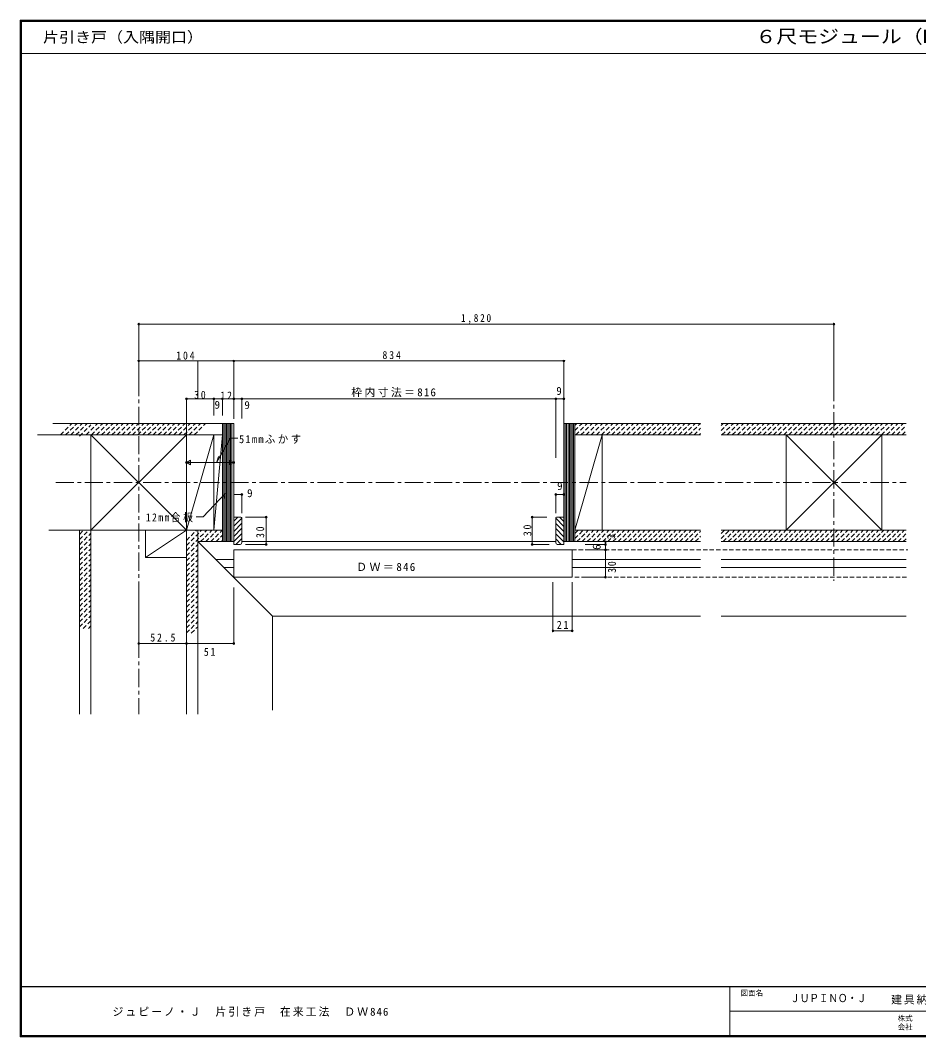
# Model space of a CAD drawing. Units: millimetres at full size, sheet at 1:4. Extents: x -800 to 760, y -574 to 557.
# Drawn here: x -800 to 188, y -561 to 557 of the extents above; entities that cross this region are included whole.
import ezdxf
from ezdxf.enums import TextEntityAlignment as Align

# ---------------------------------------------------------------- set-up
doc = ezdxf.new("R2010")
doc.units = ezdxf.units.MM
doc.header["$LTSCALE"] = 4
doc.header["$PDMODE"] = 32
doc.header["$PDSIZE"] = 2
doc.linetypes.add('CHAIN1', pattern=[8, 5, -1, 1, -1])
doc.linetypes.add('DASHED1', pattern=[1.8, 1.2, -0.6])
for name, color, linetype, lineweight in [('0-1_通り芯', 3, 'CHAIN1', 9), ('0-2_柱', 7, 'Continuous', 9), ('0-3_仕上', 7, 'Continuous', 9), ('0-4_枠', 3, 'Continuous', 9), ('0-7_金物', 3, 'DASHED1', 9), ('0-A_文字', 7, 'Continuous', 9), ('0-B_寸法', 3, 'Continuous', 9), ('0-C_ハッチ', 3, 'DASHED1', 9), ('0-E', 7, 'DASHED1', 9), ('F-0_F-0ﾚｲﾔ', 6, 'Continuous', 9), ('F-1_F-1ﾚｲﾔ', 6, 'Continuous', 9)]:
    doc.layers.add(name, color=color, linetype=linetype, lineweight=lineweight)
doc.layers.add('F-A_F-Aﾚｲﾔ', color=7, linetype='Continuous')
doc.styles.add('HG明朝B', font='')
doc.styles.add('ＭＳ ゴシック', font='')
doc.styles.get('HG明朝B').set_extended_font_data('HG明朝B')
doc.styles.get('ＭＳ ゴシック').set_extended_font_data('MS Gothic')

msp = doc.modelspace()

# ---------------------------------------------------------------- linework, layer by layer
at = {"layer": '0-1_通り芯'}
for p, q in [((-669.871, 163.638), (-669.871, -206.264)), ((94.626, 158.069), (94.626, -59.406)), ((-761.105, 48.544), (173.977, 48.544))]:
    msp.add_line(p, q, dxfattribs=at)
at = {"layer": '0-2_柱'}
for p, q in [((-577.871, 113.544), (-577.871, -16.456)), ((-565.371, 113.544), (-565.371, -19.456)), ((-190.324, 113.544), (-190.324, -16.456)), ((-781.228, 101.044), (-617.371, 101.044)), ((-722.371, 101.044), (-722.371, -206.264)), ((-617.371, 101.044), (-617.371, -206.264)), ((-587.371, 101.044), (-617.371, -3.956)), ((-577.871, 101.044), (-617.371, 101.044)), ((-190.324, 101.044), (-51.978, 101.044)), ((-29.572, 101.044), (173.977, 101.044)), ((42.126, 101.044), (42.126, -3.956)), ((-559.196, 10.544), (-557.371, 10.544)), ((-556.371, 9.544), (-556.371, -17.456)), ((-768.773, -3.956), (-617.371, -3.956)), ((-577.871, -3.956), (-617.371, -3.956)), ((-190.324, -3.956), (-51.978, -3.956)), ((-29.572, -3.956), (173.977, -3.956)), ((-565.371, -25.456), (-565.371, -55.456)), ((-193.324, -55.456), (-193.324, -25.456))]:
    msp.add_line(p, q, dxfattribs=at)
msp.add_lwpolyline([(-564.371, 10.544), (-559.467, 10.544), (-559.196, 10.544)], dxfattribs=at)
at = {"layer": '0-3_仕上'}
for p, q in [((-800, 520.333), (760, 520.333)), ((-202.324, 113.544), (-202.324, -19.456)), ((-202.324, 113.544), (-51.978, 113.544)), ((-200.824, 113.544), (-200.824, -16.456)), ((-199.324, 113.544), (-199.324, -16.456)), ((-197.824, 113.544), (-197.824, -16.456)), ((-196.324, 113.544), (-196.324, -16.456)), ((-194.824, 113.544), (-194.824, -16.456)), ((-193.324, 113.544), (-193.324, -16.456)), ((-191.824, 113.544), (-191.824, -16.456)), ((-29.572, 113.544), (173.977, 113.544)), ((-722.371, -3.956), (-617.371, 101.044)), ((-722.371, 101.044), (-617.371, -3.956)), ((-587.371, 101.044), (-587.371, -3.956)), ((-577.871, 101.044), (-587.371, -3.956)), ((-160.324, 101.044), (-160.324, -3.956)), ((42.126, -3.956), (147.126, 101.044)), ((42.126, 101.044), (147.126, -3.956)), ((147.126, 101.044), (147.126, -3.956)), ((-734.871, -3.956), (-734.871, -206.264)), ((-604.871, -16.456), (-604.871, -206.264)), ((-211.324, -16.456), (-556.371, -16.456)), ((-190.324, -16.456), (-51.978, -16.456)), ((-29.572, -16.456), (173.977, -16.456)), ((-193.324, -25.456), (-565.371, -25.456)), ((-585.371, -35.956), (-565.371, -35.956)), ((-193.324, -35.956), (-51.978, -35.956)), ((-29.572, -35.956), (173.977, -35.956)), ((-576.371, -44.956), (-565.371, -44.956)), ((-193.324, -55.456), (-565.371, -55.456)), ((-193.324, -44.956), (-51.978, -44.956)), ((-29.572, -44.956), (173.977, -44.956)), ((-522.871, -98.456), (-522.871, -201.735)), ((-29.572, -98.456), (173.977, -98.456))]:
    msp.add_line(p, q, dxfattribs=at)
for points in [[(-190.324, 101.044), (-190.324, -3.956), (-160.324, 101.044)], [(-604.871, -16.456), (-522.871, -98.456), (-51.978, -98.456)]]:
    msp.add_lwpolyline(points, dxfattribs=at)
at = {"layer": '0-4_枠'}
for p, q in [((-565.371, 6.18), (-561.007, 10.544)), ((-202.324, 5.837), (-207.031, 10.544)), ((-562.542, -19.276), (-556.371, -13.104))]:
    msp.add_line(p, q, dxfattribs=at)
at = {"layer": '0-7_金物'}
for p, q in [((-620.064, 101.044), (-607.564, 113.544)), ((-614.407, 101.044), (-601.907, 113.544)), ((-608.75, 101.044), (-596.25, 113.544)), ((-617.371, -15.057), (-606.27, -3.956))]:
    msp.add_line(p, q, dxfattribs=at)
at = {"layer": '0-A_文字'}
for p, q in [((-617.371, 131.044), (-617.371, 101.044)), ((-565.371, 113.544), (-764.103, 113.544)), ((-576.371, 113.544), (-576.371, -16.456)), ((-574.871, 113.544), (-574.871, -16.456)), ((-573.371, 113.544), (-573.371, -16.456)), ((-571.871, 113.544), (-571.871, -16.456)), ((-570.371, 113.544), (-570.371, -16.456)), ((-568.871, 113.544), (-568.871, -16.456)), ((-567.371, 113.544), (-567.371, -16.456)), ((-617.371, 101.044), (-662.371, 101.044)), ((-574.289, 36.899), (-598.829, 10.859)), ((-574.289, 36.899), (-575.889, 30.899)), ((-598.829, 10.859), (-606.829, 10.859)), ((-560.371, 10.544), (-565.371, 10.544)), ((-556.371, 3.544), (-556.371, -17.456)), ((-211.324, 9.544), (-211.324, -17.456)), ((-202.324, 10.544), (-210.142, 10.544)), ((-202.324, 4.544), (-202.324, -7.456)), ((-617.371, -3.956), (-662.371, -33.956)), ((-604.871, -27.456), (-604.871, -3.956)), ((-202.324, -18.456), (-202.324, -7.456)), ((-565.371, -16.456), (-604.871, -16.456)), ((-565.371, -19.456), (-558.371, -19.456)), ((-202.324, -19.456), (-209.793, -19.456)), ((-202.324, -16.456), (-190.324, -16.456))]:
    msp.add_line(p, q, dxfattribs=at)
msp.add_lwpolyline([(-617.371, -3.956), (-662.371, -3.956), (-662.371, -33.956), (-617.371, -33.956)], close=True, dxfattribs=at)
for centre, radius, start, end in [((-557.371, 9.544), 1, 0, 90), ((-210.324, 9.544), 1, 90, 180), ((-558.371, -17.456), 2, 270, 0), ((-209.324, -17.456), 2, 180, 270)]:
    msp.add_arc(centre, radius, start, end, dxfattribs=at)
at = {"layer": '0-B_寸法'}
for p, q in [((-669.871, 222.691), (-669.871, 156.362)), ((-669.871, 222.691), (94.626, 222.691)), ((94.626, 222.691), (94.626, 156.362)), ((-604.871, 182.165), (-604.871, 140.447)), ((-565.371, 182.165), (-202.324, 182.165)), ((-202.324, 182.165), (-202.324, 140.447)), ((-617.371, 140.447), (-617.371, 120.235)), ((-617.371, 140.447), (-587.371, 140.447)), ((-587.371, 140.447), (-587.371, 122.183)), ((-587.371, 140.447), (-577.871, 140.447)), ((-577.871, 140.447), (-577.871, 122.183)), ((-577.871, 140.447), (-565.371, 140.447)), ((-565.371, 140.447), (-211.324, 140.447)), ((-556.371, 140.447), (-556.371, 118.866)), ((-211.324, 140.447), (-211.324, 75.641)), ((-211.324, 140.447), (-202.324, 140.447)), ((-202.324, 140.447), (-202.324, 106.172)), ((-617.371, 70.524), (-565.371, 70.524)), ((-583.801, 71.113), (-582.201, 77.113)), ((-565.371, 35.369), (-556.371, 35.369)), ((-556.371, 35.369), (-556.371, 14.988)), ((-202.324, 35.369), (-202.324, 14.988)), ((-529.772, 10.544), (-552.259, 10.544)), ((-529.772, 10.544), (-529.772, -19.456)), ((-237.147, 10.544), (-237.147, -19.456)), ((-237.147, 10.544), (-221.068, 10.544)), ((-529.772, -19.456), (-552.259, -19.456)), ((-237.147, -19.456), (-218.436, -19.456)), ((-156.746, -16.456), (-178.899, -16.456)), ((-669.871, -128.384), (-669.871, -66.895)), ((-617.371, -128.384), (-617.371, -66.895)), ((-565.371, -128.384), (-565.371, -66.895)), ((-214.324, -114.585), (-214.324, -60.941)), ((-193.324, -114.585), (-193.324, -60.941)), ((-214.324, -114.585), (-193.324, -114.585)), ((-669.871, -128.384), (-617.371, -128.384)), ((-617.371, -128.384), (-565.371, -128.384))]:
    msp.add_line(p, q, dxfattribs=at)
for points in [[(-669.871, 182.165), (-565.371, 182.165), (-565.371, 118.382)], [(-583.801, 71.113), (-568.761, 97.153), (-560.761, 97.153)], [(-202.324, 35.369), (-211.324, 35.369), (-211.324, 14.988)], [(-156.746, -16.456), (-156.746, -19.456), (-178.899, -19.456)], [(-156.746, -19.456), (-156.746, -25.456), (-178.899, -25.456)], [(-156.746, -25.456), (-156.746, -55.456), (-178.899, -55.456)]]:
    msp.add_lwpolyline(points, dxfattribs=at)
for points in [[(-612.871, 67.926), (-612.871, 73.122), (-617.371, 70.524)], [(-569.871, 73.122), (-569.871, 67.926), (-565.371, 70.524)]]:
    msp.add_lwpolyline(points, close=True, dxfattribs=at)
for p in [(-669.871, 222.691), (94.626, 222.691), (-669.871, 182.165), (-565.371, 182.165), (-202.324, 182.165), (-617.371, 140.447), (-587.371, 140.447), (-577.871, 140.447), (-565.371, 140.447), (-556.371, 140.447), (-211.324, 140.447), (-202.324, 140.447), (-617.371, 70.524), (-565.371, 70.524), (-556.371, 35.369), (-211.324, 35.369), (-202.324, 35.369), (-529.772, 10.544), (-237.147, 10.544), (-529.772, -19.456), (-237.147, -19.456), (-156.746, -16.456), (-156.746, -19.456), (-156.746, -25.456), (-156.746, -55.456), (-214.324, -114.585), (-193.324, -114.585), (-669.871, -128.384), (-617.371, -128.384), (-565.371, -128.384)]:
    msp.add_point(p, dxfattribs=at)
at = {"layer": '0-C_ハッチ'}
for p, q in [((-755.828, 101.044), (-743.328, 113.544)), ((-750.171, 101.044), (-737.671, 113.544)), ((-744.514, 101.044), (-732.014, 113.544)), ((-738.858, 101.044), (-726.358, 113.544)), ((-734.871, 99.374), (-722.371, 111.874)), ((-727.544, 101.044), (-715.044, 113.544)), ((-721.887, 101.044), (-709.387, 113.544)), ((-716.23, 101.044), (-703.73, 113.544)), ((-710.573, 101.044), (-698.073, 113.544)), ((-704.917, 101.044), (-692.417, 113.544)), ((-699.26, 101.044), (-686.76, 113.544)), ((-693.603, 101.044), (-681.103, 113.544)), ((-687.946, 101.044), (-675.446, 113.544)), ((-682.289, 101.044), (-669.789, 113.544)), ((-676.632, 101.044), (-664.132, 113.544)), ((-670.975, 101.044), (-658.475, 113.544)), ((-665.319, 101.044), (-652.819, 113.544)), ((-659.662, 101.044), (-647.162, 113.544)), ((-654.005, 101.044), (-641.504, 113.544)), ((-648.348, 101.044), (-635.848, 113.544)), ((-642.691, 101.044), (-630.191, 113.544)), ((-637.034, 101.044), (-624.534, 113.544)), ((-631.378, 101.044), (-618.877, 113.544)), ((-625.721, 101.044), (-613.221, 113.544)), ((-190.324, 105.646), (-182.427, 113.544)), ((-190.324, 111.303), (-188.084, 113.544)), ((-189.27, 101.044), (-176.77, 113.544)), ((-183.613, 101.044), (-171.113, 113.544)), ((-177.956, 101.044), (-165.457, 113.544)), ((-172.3, 101.044), (-159.8, 113.544)), ((-166.643, 101.044), (-154.143, 113.544)), ((-160.986, 101.044), (-148.486, 113.544)), ((-155.329, 101.044), (-142.829, 113.544)), ((-149.672, 101.044), (-137.172, 113.544)), ((-144.015, 101.044), (-131.515, 113.544)), ((-138.358, 101.044), (-125.859, 113.544)), ((-132.702, 101.044), (-120.202, 113.544)), ((-127.045, 101.044), (-114.545, 113.544)), ((-121.388, 101.044), (-108.888, 113.544)), ((-115.731, 101.044), (-103.231, 113.544)), ((-110.074, 101.044), (-97.574, 113.544)), ((-104.417, 101.044), (-91.917, 113.544)), ((-98.76, 101.044), (-86.261, 113.544)), ((-93.104, 101.044), (-80.604, 113.544)), ((-87.447, 101.044), (-74.947, 113.544)), ((-81.79, 101.044), (-69.29, 113.544)), ((-76.133, 101.044), (-63.633, 113.544)), ((-70.476, 101.044), (-57.976, 113.544)), ((-64.819, 101.044), (-52.319, 113.544)), ((-29.572, 105.655), (-21.682, 113.544)), ((-29.572, 111.311), (-27.339, 113.544)), ((-28.526, 101.044), (-16.025, 113.544)), ((-22.869, 101.044), (-10.369, 113.544)), ((-17.212, 101.044), (-4.712, 113.544)), ((-11.555, 101.044), (0.945, 113.544)), ((-5.898, 101.044), (6.602, 113.544)), ((-0.241, 101.044), (12.259, 113.544)), ((5.416, 101.044), (17.916, 113.544)), ((11.072, 101.044), (23.572, 113.544)), ((16.729, 101.044), (29.229, 113.544)), ((22.386, 101.044), (34.886, 113.544)), ((28.043, 101.044), (40.543, 113.544)), ((33.7, 101.044), (46.2, 113.544)), ((39.357, 101.044), (51.857, 113.544)), ((45.014, 101.044), (57.514, 113.544)), ((50.67, 101.044), (63.17, 113.544)), ((56.327, 101.044), (68.827, 113.544)), ((61.984, 101.044), (74.484, 113.544)), ((67.641, 101.044), (80.141, 113.544)), ((73.298, 101.044), (85.798, 113.544)), ((78.955, 101.044), (91.455, 113.544)), ((84.612, 101.044), (97.112, 113.544)), ((90.268, 101.044), (102.768, 113.544)), ((95.925, 101.044), (108.425, 113.544)), ((101.582, 101.044), (114.082, 113.544)), ((107.239, 101.044), (119.739, 113.544)), ((112.896, 101.044), (125.396, 113.544)), ((118.553, 101.044), (131.053, 113.544)), ((124.21, 101.044), (136.71, 113.544)), ((129.866, 101.044), (142.366, 113.544)), ((135.523, 101.044), (148.023, 113.544)), ((141.18, 101.044), (153.68, 113.544)), ((146.837, 101.044), (159.337, 113.544)), ((152.494, 101.044), (164.994, 113.544)), ((158.151, 101.044), (170.651, 113.544)), ((-59.162, 101.044), (-51.978, 108.228)), ((-53.506, 101.044), (-51.978, 102.572)), ((163.808, 101.044), (173.977, 111.213)), ((169.464, 101.044), (173.977, 105.556)), ((-734.871, -8.463), (-730.364, -3.956)), ((-734.871, -14.12), (-724.707, -3.956)), ((-734.871, -19.777), (-722.371, -7.277)), ((-617.371, -20.714), (-600.613, -3.956)), ((-617.371, -26.371), (-594.956, -3.956)), ((-601.799, -16.456), (-589.299, -3.956)), ((-596.142, -16.456), (-583.642, -3.956)), ((-590.485, -16.456), (-577.985, -3.956)), ((-584.829, -16.456), (-577.871, -9.498)), ((-190.324, -13.147), (-181.133, -3.956)), ((-190.324, -7.491), (-186.79, -3.956)), ((-187.976, -16.456), (-175.476, -3.956)), ((-182.319, -16.456), (-169.819, -3.956)), ((-176.663, -16.456), (-164.162, -3.956)), ((-171.006, -16.456), (-158.506, -3.956)), ((-165.349, -16.456), (-152.849, -3.956)), ((-159.692, -16.456), (-147.192, -3.956)), ((-154.035, -16.456), (-141.535, -3.956)), ((-148.378, -16.456), (-135.878, -3.956)), ((-142.721, -16.456), (-130.221, -3.956)), ((-137.065, -16.456), (-124.564, -3.956)), ((-131.408, -16.456), (-118.908, -3.956)), ((-125.751, -16.456), (-113.251, -3.956)), ((-120.094, -16.456), (-107.594, -3.956)), ((-114.437, -16.456), (-101.937, -3.956)), ((-108.78, -16.456), (-96.28, -3.956)), ((-103.123, -16.456), (-90.623, -3.956)), ((-97.467, -16.456), (-84.967, -3.956)), ((-91.81, -16.456), (-79.31, -3.956)), ((-86.153, -16.456), (-73.653, -3.956)), ((-80.496, -16.456), (-67.996, -3.956)), ((-74.839, -16.456), (-62.339, -3.956)), ((-69.182, -16.456), (-56.682, -3.956)), ((-63.525, -16.456), (-51.978, -4.909)), ((-57.869, -16.456), (-51.978, -10.565)), ((-29.572, -13.139), (-20.388, -3.956)), ((-29.572, -7.482), (-26.045, -3.956)), ((-27.232, -16.456), (-14.732, -3.956)), ((-21.575, -16.456), (-9.075, -3.956)), ((-15.918, -16.456), (-3.418, -3.956)), ((-10.261, -16.456), (2.239, -3.956)), ((-4.604, -16.456), (7.896, -3.956)), ((1.053, -16.456), (13.553, -3.956)), ((6.71, -16.456), (19.21, -3.956)), ((12.366, -16.456), (24.866, -3.956)), ((18.023, -16.456), (30.523, -3.956)), ((23.68, -16.456), (36.18, -3.956)), ((29.337, -16.456), (41.837, -3.956)), ((34.994, -16.456), (47.494, -3.956)), ((40.651, -16.456), (53.151, -3.956)), ((46.307, -16.456), (58.808, -3.956)), ((51.964, -16.456), (64.464, -3.956)), ((57.621, -16.456), (70.121, -3.956)), ((63.278, -16.456), (75.778, -3.956)), ((68.935, -16.456), (81.435, -3.956)), ((74.592, -16.456), (87.092, -3.956)), ((80.249, -16.456), (92.749, -3.956)), ((85.905, -16.456), (98.406, -3.956)), ((91.562, -16.456), (104.062, -3.956)), ((97.219, -16.456), (109.719, -3.956)), ((102.876, -16.456), (115.376, -3.956)), ((108.533, -16.456), (121.033, -3.956)), ((114.19, -16.456), (126.69, -3.956)), ((119.847, -16.456), (132.347, -3.956)), ((125.503, -16.456), (138.003, -3.956)), ((131.16, -16.456), (143.66, -3.956)), ((136.817, -16.456), (149.317, -3.956)), ((142.474, -16.456), (154.974, -3.956)), ((148.131, -16.456), (160.631, -3.956)), ((153.788, -16.456), (166.288, -3.956)), ((159.445, -16.456), (171.945, -3.956)), ((165.101, -16.456), (173.977, -7.581)), ((-734.871, -25.434), (-722.371, -12.934)), ((-734.871, -31.09), (-722.371, -18.59)), ((-617.371, -32.028), (-604.871, -19.528)), ((-579.172, -16.456), (-577.871, -15.155)), ((-52.212, -16.456), (-51.978, -16.222)), ((170.758, -16.456), (173.977, -13.238)), ((-734.871, -36.747), (-722.371, -24.247)), ((-734.871, -42.404), (-722.371, -29.904)), ((-617.371, -37.685), (-604.871, -25.185)), ((-617.371, -43.341), (-604.871, -30.842)), ((-734.871, -48.061), (-722.371, -35.561)), ((-734.871, -53.718), (-722.371, -41.218)), ((-617.371, -48.998), (-604.329, -35.956)), ((-617.371, -54.655), (-604.871, -42.155)), ((-734.871, -59.375), (-722.371, -46.875)), ((-734.871, -65.032), (-722.371, -52.532)), ((-617.371, -60.312), (-604.871, -47.812)), ((-617.371, -65.969), (-604.871, -53.469)), ((-734.871, -70.688), (-722.371, -58.188)), ((-734.871, -76.345), (-722.371, -63.845)), ((-617.371, -71.626), (-604.871, -59.126)), ((-617.371, -77.283), (-604.871, -64.783)), ((-734.871, -82.002), (-722.371, -69.502)), ((-734.871, -87.659), (-722.371, -75.159)), ((-617.371, -82.939), (-604.871, -70.439)), ((-617.371, -88.596), (-604.871, -76.096)), ((-734.871, -93.316), (-722.371, -80.816)), ((-734.871, -98.973), (-722.371, -86.473)), ((-617.371, -94.253), (-604.871, -81.753)), ((-617.371, -99.91), (-604.871, -87.41)), ((-734.871, -104.63), (-722.371, -92.13)), ((-734.871, -110.286), (-722.371, -97.786)), ((-617.371, -105.567), (-604.871, -93.067)), ((-617.371, -111.224), (-604.871, -98.724)), ((-730.821, -111.893), (-722.371, -103.443)), ((-725.164, -111.893), (-722.371, -109.1)), ((-617.371, -116.881), (-604.871, -104.381)), ((-612.027, -117.194), (-604.871, -110.037))]:
    msp.add_line(p, q, dxfattribs=at)
at = {"layer": '0-C_ハッチ', "linetype": 'Continuous'}
for p, q in [((-565.371, 0.523), (-556.371, 9.523)), ((-565.371, -5.133), (-556.371, 3.867)), ((-202.324, 0.18), (-211.324, 9.18)), ((-202.324, -5.477), (-211.324, 3.523)), ((-565.371, -10.79), (-556.371, -1.79)), ((-565.371, -16.447), (-556.371, -7.447)), ((-202.324, -11.133), (-211.324, -2.133)), ((-202.324, -16.79), (-211.324, -7.79)), ((-205.315, -19.456), (-211.324, -13.447))]:
    msp.add_line(p, q, dxfattribs=at)
at = {"layer": '0-E'}
for p, q in [((-193.324, -25.456), (175.738, -25.456)), ((-190.324, -55.456), (175.738, -55.456))]:
    msp.add_line(p, q, dxfattribs=at)
at = {"layer": 'F-0_F-0ﾚｲﾔ'}
for p, q in [((-800, 556.667), (760, 556.667)), ((-800, 556.667), (-800, -560.667)), ((-800, 556), (760, 556)), ((-800, 555.333), (760, 555.333)), ((-799.333, 556.667), (-799.333, -560.667)), ((-798.667, 556.667), (-798.667, -560.667))]:
    msp.add_line(p, q, dxfattribs=at)
at = {"layer": 'F-1_F-1ﾚｲﾔ'}
for p, q in [((760, -505.333), (-800, -505.333)), ((760, -506), (-800, -506)), ((-20, -506), (-20, -559.333)), ((-20, -532.667), (758.667, -532.667)), ((760, -559.333), (-800, -559.333)), ((760, -560), (-800, -560)), ((760, -560.667), (-800, -560.667))]:
    msp.add_line(p, q, dxfattribs=at)

# ---------------------------------------------------------------- texts
at = {"layer": '0-A_文字', "color": 3, "style": 'ＭＳ ゴシック', "width": 1.15}
msp.add_text('６尺モジュール（DW=846）', height=14.66, dxfattribs=at).set_placement((8.227, 527.204), align=Align.BOTTOM_LEFT)
at = {"layer": '0-A_文字', "style": 'ＭＳ ゴシック', "width": 1.1}
msp.add_text('片引き戸（入隅開口）', height=11.73, dxfattribs=at).set_placement((-775.061, 528.788), align=Align.BOTTOM_LEFT)
at = {"layer": '0-A_文字', "char_height": 8.798, "attachment_point": 7, "style": 'ＭＳ ゴシック'}
for s, insert in [('\\T1.27;\\W0.9;12mm合板', (-662.029, 4.859)), ('\\T1.23;ＤＷ＝846', (-430.8, -48.79))]:
    msp.add_mtext(s, dxfattribs=dict(at, insert=insert))
at = {"layer": '0-B_寸法', "color": 7, "style": 'ＭＳ ゴシック'}
for p in [(-210.689, 142.263), (-586.429, 127.029), (-553.639, 126.657), (-209.797, 37.693), (-550.654, 29.806)]:
    msp.add_text('9', height=8.798, dxfattribs=at).set_placement(p, align=Align.BOTTOM_LEFT)
for s, p in [('3', (-143.413, -13.782)), ('6', (-159.267, -25.439))]:
    msp.add_text(s, height=8.798, rotation=90, dxfattribs=at).set_placement(p, align=Align.BOTTOM_LEFT)
at = {"layer": '0-B_寸法', "color": 7, "char_height": 8.798, "attachment_point": 7, "style": 'ＭＳ ゴシック'}
for s, insert in [('\\T1.38;\\W0.85;1,820', (-315.498, 222.766)), ('\\T1.38;\\W0.9;104', (-628.596, 183.628)), ('\\T1.38;\\W0.9;834', (-401.848, 184.165)), ('\\T1.36;\\W0.9;30', (-608.871, 140.499)), ('\\T1.36;\\W0.9;12', (-579.986, 139.831)), ('\\T1.21;枠内寸法＝816', (-436.152, 142.361)), ('\\T1.25;\\W0.95;51mmふかす', (-559.561, 91.153)), ('\\T1.36;\\W0.9;21', (-210.138, -112.328)), ('\\T1.38;\\W0.9;52.5', (-657.121, -126.384)), ('\\T1.36;\\W0.9;51', (-598.207, -142.129))]:
    msp.add_mtext(s, dxfattribs=dict(at, insert=insert))
at = {"layer": '0-B_寸法', "color": 7, "char_height": 8.798, "attachment_point": 7, "rotation": 90, "style": 'ＭＳ ゴシック'}
for insert in [(-237.97, -10.404), (-531.772, -12.456), (-145.038, -50.737)]:
    msp.add_mtext('\\T1.36;\\W0.9;30', dxfattribs=dict(at, insert=insert))
at = {"layer": 'F-A_F-Aﾚｲﾔ', "style": 'ＭＳ ゴシック'}
for s, p in [('図面名', (-8, -517.333)), ('株式', (164.666, -545.2)), ('会社', (164.666, -554.8))]:
    msp.add_text(s, height=5.865, dxfattribs=at).set_placement(p, align=Align.BOTTOM_LEFT)
at = {"layer": 'F-A_F-Aﾚｲﾔ', "style": 'HG明朝B', "width": 0.85}
msp.add_text('ＪＵＰＩＮＯ・Ｊ', height=8.798, dxfattribs=at).set_placement((46.667, -525.333), align=Align.BOTTOM_LEFT)
at = {"layer": 'F-A_F-Aﾚｲﾔ', "char_height": 8.798, "attachment_point": 7, "style": 'ＭＳ ゴシック'}
for s, insert in [('\\T1.17;建具納まり図', (157.389, -525.333)), ('\\T1.18;ジュピーノ・Ｊ\u3000片引き戸\u3000在来工法\u3000ＤＷ846', (-698.667, -538.667))]:
    msp.add_mtext(s, dxfattribs=dict(at, insert=insert))

doc.saveas('drawing.dxf')
